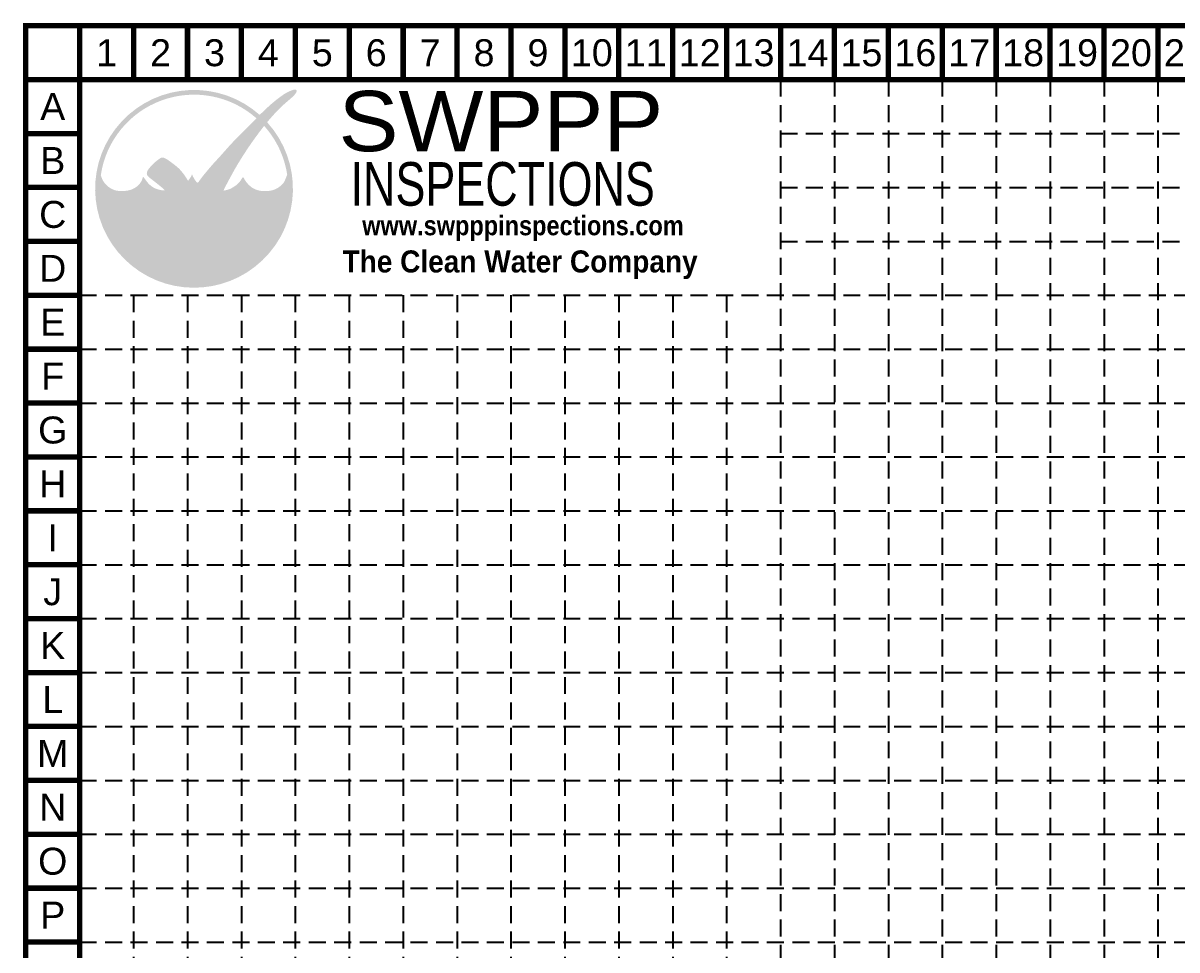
# Model space of a CAD drawing. Header units: inches. Extents: x 5726 to 10817, y 12055 to 15240.
# Drawn here: x 5726 to 7426, y 13874 to 15240 of the extents above; entities that cross this region are included whole.
import ezdxf
from ezdxf.enums import TextEntityAlignment as Align

# ---------------------------------------------------------------- set-up
doc = ezdxf.new("R2010")
doc.units = ezdxf.units.IN
doc.header["$LTSCALE"] = 100
doc.header["$MEASUREMENT"] = 0
doc.linetypes.add('HIDDEN', pattern=[0.375, 0.25, -0.125])
doc.layers.add('BASE', color=7, linetype='Continuous')
doc.layers.add('GRID', color=254, linetype='HIDDEN')
doc.styles.add('LOGO', font='', dxfattribs={"height": 25})
doc.styles.add('LOGO1', font='Rockeb.TTF', dxfattribs={"height": 25})
doc.styles.get("Standard").update_dxf_attribs({"font": 'ARIAL.TTF', "height": 25})
doc.styles.get('LOGO').set_extended_font_data('Rockwell', bold=True)

# ---------------------------------------------------------------- blocks, each defined once
blk = doc.blocks.new('block2')
at = {"layer": 'GRID'}
for p, q in [((6842.342544336413, 15156.28785976112), (6842.342544336413, 12138.32785976105)), ((6921.762544336413, 15156.28785976105), (6921.762544336413, 12138.32785976105)), ((7001.182544336413, 15156.28785976105), (7001.182544336413, 12138.32785976105)), ((7080.602544336413, 15156.28785976105), (7080.602544336413, 12138.32785976105)), ((7160.022544336412, 15156.28785976105), (7160.022544336412, 12138.32785976105)), ((7239.442544336413, 15156.28785976105), (7239.442544336413, 12138.32785976105)), ((7318.862544336413, 15156.28785976105), (7318.862544336413, 12138.32785976105)), ((7398.282544336413, 15156.28785976105), (7398.282544336413, 12138.32785976105)), ((6842.342544336413, 15076.86785976105), (10733.92254433641, 15076.86785976105)), ((6842.342544336413, 14997.44785976105), (10733.92254433641, 14997.44785976105)), ((6842.342544336413, 14918.02785976105), (10733.92254433641, 14918.02785976105)), ((5809.882544336413, 14838.60785976105), (10733.92254433641, 14838.60785976105)), ((5889.302544336413, 14838.60785976105), (5889.302544336413, 13011.94785976105)), ((5968.722544336413, 14838.60785976105), (5968.722544336413, 13011.94785976105)), ((6048.142544336412, 14838.60785976105), (6048.142544336411, 13011.94785976105)), ((6127.562544336413, 14838.60785976105), (6127.562544336413, 13011.94785976105)), ((6206.982544336413, 14838.60785976105), (6206.982544336413, 13011.94785976105)), ((6286.402544336413, 14838.60785976105), (6286.402544336413, 13011.94785976105)), ((6365.822544336414, 14838.60785976105), (6365.822544336414, 13011.94785976105)), ((6445.242544336413, 14838.60785976105), (6445.242544336412, 13011.94785976105)), ((6524.662544336413, 14838.60785976105), (6524.662544336412, 13011.94785976105)), ((6604.082544336414, 14838.60785976105), (6604.082544336414, 13011.94785976105)), ((6683.502544336414, 14838.60785976105), (6683.502544336414, 12138.32785976112)), ((6762.922544336413, 14838.60785976105), (6762.922544336413, 12138.32785976105)), ((5809.882544336413, 14759.18785976105), (10733.92254433641, 14759.18785976105)), ((5809.882544336413, 14679.76785976105), (10733.92254433641, 14679.76785976105)), ((5809.882544336413, 14600.34785976105), (10733.92254433641, 14600.34785976105)), ((5809.882544336413, 14520.92785976105), (10733.92254433641, 14520.92785976105)), ((5809.882544336413, 14441.50785976105), (10733.92254433641, 14441.50785976105)), ((5809.882544336413, 14362.08785976105), (10733.92254433641, 14362.08785976105)), ((5809.882544336413, 14282.66785976105), (10733.92254433641, 14282.66785976105)), ((5809.882544336413, 14203.24785976105), (10733.92254433641, 14203.24785976105)), ((5809.882544336413, 14123.82785976105), (10733.92254433641, 14123.82785976105)), ((5809.882544336413, 14044.40785976105), (10733.92254433641, 14044.40785976105)), ((5809.882544336413, 13964.98785976105), (10733.92254433641, 13964.98785976105)), ((5809.882544336413, 13885.56785976105), (10733.92254433641, 13885.56785976105))]:
    blk.add_line(p, q, dxfattribs=at)

msp = doc.modelspace()

# ---------------------------------------------------------------- hatches: boundary and pattern name
at = {"layer": 'BASE'}
h = msp.add_hatch(color=170, dxfattribs=at)
h.paths.add_polyline_path([(5968.402025366032, 14935.00495601596), (5966.783856859689, 14936.67458908238), (5965.552255032157, 14938.10905990629), (5964.532611784288, 14939.45705246185), (5963.436623310479, 14941.12932816807), (5962.244395436839, 14943.21245893074), (5961.234860472498, 14945.17730832723), (5960.553819490573, 14946.5579627744), (5959.868415918902, 14947.99819859547), (5959.189142680975, 14949.47353388278), (5958.526492700275, 14950.95948672861), (5957.575266431621, 14953.16281446335), (5956.508196577171, 14955.81885337049), (5955.735711409512, 14957.8624248398), (5955.264155882875, 14959.13199109128), (5954.799000683615, 14960.39260356861), (5954.329820386669, 14961.65773086989), (5953.846189566832, 14962.9408415925), (5953.337682799077, 14964.25540433418), (5952.795600971221, 14965.61160048584), (5952.218150222666, 14967.00646261135), (5951.605263005725, 14968.43373606796), (5950.956871772714, 14969.88716621278), (5950.272908975963, 14971.36049840302), (5949.553307067785, 14972.84747799584), (5948.797998500505, 14974.3418503484), (5948.006915726443, 14975.83736081788), (5947.181015843497, 14977.32746480619), (5946.325354531854, 14978.80445789453), (5945.44601211735, 14980.2603457087), (5944.549068925742, 14981.68713387469), (5943.640605282812, 14983.07682801833), (5942.726701514337, 14984.42143376562), (5941.813437946126, 14985.71295674236), (5940.906894903949, 14986.94340257453), (5940.010794444775, 14988.1078109562), (5939.119425550254, 14989.21335785424), (5938.224718933261, 14990.27025330363), (5937.318605306598, 14991.28870733947), (5936.393015383143, 14992.27892999678), (5935.567089339959, 14993.12137724385), (5933.134037826403, 14993.11087806194), (5930.340328629391, 14993.39886832894), (5928.057389117494, 14993.83316347396), (5926.487656573425, 14994.20253235457), (5924.919065989407, 14994.64956257688), (5923.379502836954, 14995.17422601028), (5921.137805294909, 14996.06784387819), (5918.313694134586, 14997.53284477361), (5915.712633025281, 14999.22459648289), (5913.410183206974, 15001.07484279457), (5911.373954966602, 15003.06713463401), (5909.605492818357, 15005.088207917), (5908.105722604956, 15007.01145089445), (5906.896299425726, 15008.67628408409), (5905.911950143071, 15010.06068937765), (5905.420897556933, 15010.74672501633), (5904.979139256947, 15011.34970610125), (5904.585010791468, 15011.86283623061), (5904.236847708844, 15012.27931900263), (5903.932985557369, 15012.59235801554), (5903.671759885372, 15012.79515686757), (5903.450523507021, 15012.88351403892), (5903.262698299865, 15012.86360753754), (5903.100723407285, 15012.74421025338), (5902.95703797267, 15012.53409507636), (5902.824081139411, 15012.2420348964), (5902.694292050893, 15011.87680260343), (5902.560109850505, 15011.44717108738), (5902.198690719531, 15010.24704745258), (5901.592261832773, 15008.51830967748), (5900.83167405585, 15006.84439151145), (5900.0357629472, 15005.4011764388), (5899.038744211514, 15003.90826856066), (5897.851542649413, 15002.40994654643), (5896.481444873593, 15000.93878210297), (5894.943853257786, 14999.53339250177), (5893.230485966224, 14998.20135426003), (5891.376216268823, 14996.9693233605), (5889.41271939767, 14995.85866987591), (5887.365952004005, 14994.88728507261), (5885.25714603905, 14994.07375325285), (5883.030675437428, 14993.40912498333), (5880.636904267586, 14992.88815316548), (5878.02773805073, 14992.50611035957), (5875.184804987593, 14992.2607390951), (5872.239454068329, 14992.16376261045), (5869.316394350987, 14992.2249991236), (5866.55072250685, 14992.45289827894), (5864.002034635201, 14992.85903616767), (5861.60547985274, 14993.46331443333), (5859.299495445149, 14994.28484915129), (5857.002906364112, 14995.35148584473), (5854.704216444231, 14996.66834457568), (5852.431845830497, 14998.23855005528), (5850.216935286686, 15000.06604063323), (5848.63756035899, 15001.6183325002), (5847.604621214138, 15002.73269651682), (5846.598561611758, 15003.95001953921), (5845.617174600518, 15005.30786424762), (5844.658253229042, 15006.84379332242), (5843.719590545978, 15008.59536944392), (5842.798979599964, 15010.60015529242), (5841.894213439651, 15012.89571354827), (5841.003085113682, 15015.51960689177, -0.5957293136125847), (6070.253717972678, 15099.42963671428), (6072.068195283186, 15101.28165133807), (6073.549312290917, 15102.78054936642), (6075.102028445022, 15104.33603941955, 37.93689005444305), (6086.025832297012, 15093.55072033797), (6085.406550295458, 15092.80652400699), (6084.144054554309, 15091.27118933865), (6082.870164170085, 15089.70207657708), (6081.62542209024, 15088.14838363215, -0.1464490997537612), (6115.591798801658, 15016.15409600036), (6114.986311146465, 15014.74386383005), (6114.446427641749, 15013.42780888134), (6113.959288294459, 15012.19944807955), (6113.512033111508, 15011.05229834998), (6112.829244557743, 15009.30983465009), (6112.061337614405, 15007.52190536607), (6111.212240643506, 15005.89973595605), (6110.236717734145, 15004.39335556046), (6109.157332846906, 15003.01412937312), (6107.967604475457, 15001.72005016813), (6106.646720816004, 15000.45807035545), (6105.234679158935, 14999.25868604388), (6103.729150386973, 14998.12255328698), (6102.142559122538, 14997.06428314975), (6100.488645281333, 14996.09897423758), (6098.766291192875, 14995.23054857882), (6096.97724235294, 14994.46359424325), (6095.123298311387, 14993.8023224524), (6093.21049740504, 14993.25129787058), (6091.230795767884, 14992.80347191471), (6089.206181864874, 14992.45682331958), (6087.144460087462, 14992.20602639564), (6085.046009279817, 14992.04667981007), (6082.941571251376, 14991.98931123614), (6080.786382577108, 14992.0451170076), (6078.560639874972, 14992.22732036563), (6076.24088792251, 14992.55002257185), (6073.872276198892, 14993.02173016454), (6071.508817129009, 14993.65085438394), (6069.209805616706, 14994.44425439547), (6067.04030878384, 14995.40342605912), (6064.967245709767, 14996.54779862151), (6062.98746724764, 14997.87215751092), (6061.081188099145, 14999.37848701884), (6059.226785005293, 15001.07010064913), (6057.457212502708, 15002.8989841039), (6055.837421728989, 15004.78540971237), (6054.43666081531, 15006.64138714759), (6053.352938273832, 15008.31849333859), (6052.612923482418, 15009.60915943958), (6052.210682906838, 15010.32777809854), (6051.850723335633, 15010.96368230172), (6051.526047548414, 15011.50303672023), (6051.229658324967, 15011.93200602464), (6050.95455844504, 15012.23675488571), (6050.69434620173, 15012.4080101639), (6050.445001941532, 15012.45474747864), (6050.203101524279, 15012.39050463907), (6049.965220809807, 15012.22881945438), (6049.727935657949, 15011.98322973371), (6049.487821928547, 15011.66727328626), (6049.241455481432, 15011.29448792118), (6048.985412176428, 15010.87841144762), (6048.716342298207, 15010.43067249465), (6048.027273164344, 15009.28183227326), (6047.039844370322, 15007.74713544341), (6045.749704190224, 15006.01098285631), (6044.380874979158, 15004.45311742623), (6043.13492837478, 15003.17899831659), (6041.755956594867, 15001.91301672579), (6040.253773905056, 15000.67988326956), (6038.605816926496, 14999.46923580521), (6036.803250376198, 14998.27831344288), (6034.796080078269, 14997.07840047896), (6032.559620442761, 14995.8684528171), (6030.06626628132, 14994.76300911522), (6027.774843632959, 14994.0212876585), (6025.984783199667, 14993.54381544529), (6023.959340766545, 14993.10933977108), (6021.764051766552, 14992.74118218972), (6021.256232395461, 14991.49520138544), (6020.691930521978, 14990.07749969878), (6020.054936149229, 14988.45404473319), (6019.349376694104, 14986.6374950737), (6018.584879991934, 14984.65320290369), (6017.771073877999, 14982.52652040626), (6016.917586187624, 14980.28279976493), (6016.034044756161, 14977.94739316324), (6015.130077418847, 14975.54565278394), (6014.21531201096, 14973.10293081063), (6013.299043096588, 14970.64406801535), (6012.389232154179, 14968.19185952379), (6011.493507390977, 14965.76858905002), (6010.619497014203, 14963.39654030893), (6009.774829231093, 14961.09799701459), (6008.967132248844, 14958.89524288142), (6008.204034274677, 14956.8105616238), (6007.493163515807, 14954.86623695609), (6006.839076197045, 14953.07853883081), (6006.234040613635, 14951.43968215315), (6005.667253078351, 14949.93586806632), (6004.838610013065, 14947.81169668598), (6003.820157777334, 14945.48366287532), (6002.768983044904, 14943.45878481124), (6001.603540688342, 14941.6028674786), (6000.359064664128, 14939.92077471571), (5999.064267057539, 14938.39525570021), (5997.706500856207, 14936.96318917624), (5996.358722500158, 14935.67261732677), (5994.990018589664, 14934.50420050043), (5993.579084125407, 14933.45363356796), (5992.126862214916, 14932.53306319444), (5990.604129951394, 14931.72514156403), (5989.055532743799, 14931.03645326033), (5987.149123857005, 14930.33006986155), (5984.934436680633, 14929.73276062163), (5982.919121008613, 14929.42558641627), (5981.027581857093, 14929.41080953763), (5979.207128834058, 14929.68579488554), (5977.41678699997, 14930.17239997351), (5975.299413540841, 14930.8885499096), (5973.463610319035, 14931.59939775246), (5971.652216013635, 14932.49381213393), (5970.001176973728, 14933.60855477517)])
h.paths.add_polyline_path([(5979.739152018059, 15008.36738421396), (5976.966559327691, 15013.22650323858), (5975.302988578061, 15016.72166639326), (5974.32192391588, 15014.24947763759), (5971.634631873601, 15009.81659857061), (5969.492611163178, 15007.39724381986), (5969.747336115346, 15006.97470554973), (5970.179939734056, 15006.2596589575), (5970.584062176731, 15005.60201219363), (5970.963223608739, 15005.00352402348), (5971.320944195306, 15004.46595321264), (5971.660610759522, 15003.98983272038), (5971.985076755604, 15003.57079228082), (5972.297062295611, 15003.20323582186), (5972.599287491557, 15002.88156727141), (5972.89447245551, 15002.60019055731), (5973.185337299486, 15002.35350960747), (5973.474602135503, 15002.13592834977), (5973.764987075633, 15001.94185071208), (5974.058705542172, 15001.76648005874), (5974.35594419865, 15001.60821749978), (5974.656383018782, 15001.46626358172), (5974.959701976383, 15001.339818851), (5975.265581045231, 15001.22808385412), (5975.573700199106, 15001.13025913758), (5975.883739411771, 15001.04554524785), (5976.195378657013, 15000.9731427314), (5976.508137907801, 15000.91243867293), (5976.820897133975, 15000.86356630977), (5977.13237630451, 15000.82684541751), (5977.441295388454, 15000.80259577167), (5977.746374354808, 15000.79113714782), (5978.046333172549, 15000.79278932149), (5978.339891810742, 15000.80787206824), (5978.62577023839, 15000.83670516362), (5978.903195101871, 15000.87955508725), (5979.173419757194, 15000.93647513505), (5979.438204237739, 15001.00746530704), (5979.699308576822, 15001.09252560322), (5979.958492807845, 15001.19165602355), (5980.217516964156, 15001.30485656808), (5980.478141079146, 15001.43212723676), (5980.742125186203, 15001.57346802965), (5981.010855983448, 15001.72901218895), (5981.284226828376, 15001.89942592597), (5981.561757743181, 15002.08550869414), (5981.842968750188, 15002.28805994709), (5982.127379871607, 15002.50787913826), (5982.414511129683, 15002.74576572119), (5982.703882546682, 15003.00251914938), (5982.995014144863, 15003.27893887636), (5983.28798595747, 15003.57617077671), (5983.585118061679, 15003.89674640931), (5983.781782335325, 15004.12097000446), (5981.743963198572, 15005.85257745979)], flags=17)
msp.add_hatch(color=240, dxfattribs=at).paths.add_polyline_path([(6100.28229954198, 15127.05118591021), (6103.241686122096, 15129.30514231084), (6105.76273509357, 15131.18408100607), (6107.894808413442, 15132.73125176339), (6109.687268038758, 15133.98990435035), (6111.189475926557, 15135.00328853446), (6112.450794033886, 15135.81465408326), (6113.520584317788, 15136.46725076424), (6114.448208735302, 15137.00432834496), (6115.276682327711, 15137.46340725903), (6116.02363247322, 15137.85909060454), (6116.700339634281, 15138.20025214564), (6117.318084273329, 15138.49576564652), (6117.888146852822, 15138.75450487136), (6118.421807835194, 15138.98534358434), (6118.930347682897, 15139.19715554963), (6119.425046858379, 15139.39881453141), (6119.914879070008, 15139.59742220801), (6120.399591009885, 15139.79299191441), (6120.876622616036, 15139.98376489971), (6121.343413826491, 15140.16798241304), (6121.797404579273, 15140.34388570351), (6122.236034812412, 15140.50971602025), (6122.656744463935, 15140.66371461237), (6123.056973471867, 15140.804122729), (6123.434961794629, 15140.92960798421), (6123.792149472215, 15141.04054345193), (6124.130776565007, 15141.13772857101), (6124.45308313339, 15141.22196278034), (6124.761309237751, 15141.29404551879), (6125.057694938475, 15141.35477622523), (6125.344480295943, 15141.40495433854), (6125.623905370545, 15141.44537929758), (6125.897676870259, 15141.47677059736), (6126.165368093457, 15141.4995279573), (6126.426018986104, 15141.51397115294), (6126.67866949417, 15141.52041995986), (6126.922359563622, 15141.51919415358), (6127.156129140425, 15141.51061350968), (6127.379018170549, 15141.49499780368), (6127.590066599958, 15141.47266681114), (6127.788501054528, 15141.44386036372), (6127.97429487978, 15141.40849851754), (6128.147608101143, 15141.36642138482), (6128.308600744046, 15141.31746907779), (6128.457432833917, 15141.26148170866), (6128.594264396179, 15141.19829938967), (6128.71925545627, 15141.12776223305), (6128.832566039612, 15141.04971035101), (6128.934409505231, 15140.96390390946), (6129.025212546549, 15140.86978328898), (6129.105455190577, 15140.76670892382), (6129.175617464341, 15140.65404124827), (6129.23617939485, 15140.53114069655), (6129.28762100912, 15140.39736770294), (6129.33042233417, 15140.25208270171), (6129.365063397016, 15140.0946461271), (6129.391810882073, 15139.92481814013), (6129.410078103336, 15139.74395780887), (6129.419065032203, 15139.55382392809), (6129.417971640068, 15139.35617529262), (6129.405997898332, 15139.15277069726), (6129.382343778383, 15138.94536893681), (6129.346209251621, 15138.73572880608), (6129.296794289439, 15138.52560909988), (6129.233325525927, 15138.31594251642), (6129.155136245948, 15138.10435736751), (6129.061586397056, 15137.88765586837), (6128.952035926804, 15137.66264023423), (6128.825844782752, 15137.42611268031), (6128.682372912454, 15137.17487542183), (6128.520980263457, 15136.90573067401), (6128.341026783328, 15136.61548065207), (6128.141765756526, 15136.30175366296), (6127.922023815156, 15135.96548238046), (6127.680520928228, 15135.60842557012), (6127.415977064759, 15135.23234199745), (6127.127112193762, 15134.83899042798), (6126.812646284249, 15134.43012962722), (6126.471299305238, 15134.0075183607), (6126.101791225739, 15133.57291539394), (6125.700468579328, 15133.12544134418), (6125.254184157835, 15132.65366423552), (6124.747417317646, 15132.14351394379), (6124.16464741515, 15131.58092034482), (6123.490353806745, 15130.9518133144), (6122.709015848809, 15130.24212272839), (6121.805112897739, 15129.43777846259), (6120.763124309925, 15128.52471039283), (6119.574587726721, 15127.49432022459), (6118.259273929318, 15126.35989698194), (6116.844011983891, 15125.14020151861), (6115.355630956596, 15123.85399468834), (6113.8209599136, 15122.52003734486), (6112.266827921067, 15121.1570903419), (6110.720064045157, 15119.78391453319), (6109.207497352037, 15118.41927077247), (6107.749902678187, 15117.07741606616), (6106.343837941345, 15115.75459203154), (6104.979806829567, 15114.44253643853), (6103.648313030908, 15113.13298705712), (6102.339860233428, 15111.81768165724), (6101.044952125177, 15110.48835800886), (6099.754092394215, 15109.13675388195), (6098.457784728595, 15107.75460704644), (6097.148853554608, 15106.33605393056), (6095.829406251449, 15104.88482559558), (6094.503870936555, 15103.40705176102), (6093.17667572736, 15101.9088621464), (6091.85224874129, 15100.39638647127), (6090.535018095786, 15098.87575445514), (6089.229411908271, 15097.35309581753), (6087.939858296185, 15095.83454027799), (6086.668276505383, 15094.3227508855), (6085.406550295439, 15092.80652400694), (6084.144054554348, 15091.27118933869), (6082.870164170105, 15089.70207657709), (6081.574254030707, 15088.08451541849), (6080.245699024156, 15086.40383555926), (6078.873874038442, 15084.64536669574), (6077.448153961568, 15082.7944385243), (6075.961919527425, 15080.8418505333), (6074.424574853506, 15078.80028137915), (6072.849529903201, 15076.68787951025), (6071.250194639903, 15074.52279337503), (6069.639979026998, 15072.32317142189), (6068.032293027878, 15070.10716209926), (6066.440546605933, 15067.89291385554), (6064.878149724555, 15065.69857513916), (6063.354871337529, 15063.53722923582), (6061.865916360247, 15061.40169878037), (6060.402848698499, 15059.27974124497), (6058.957232258068, 15057.15911410177), (6057.520630944748, 15055.02757482293), (6056.084608664322, 15052.87288088061), (6054.640729322582, 15050.68278974696), (6053.180556825315, 15048.4450588941), (6051.699123683667, 15046.15260709947), (6050.205336830212, 15043.8189983614), (6048.711571802888, 15041.46295798349), (6047.230204139625, 15039.10321126933), (6045.773609378358, 15036.7584835225), (6044.354163057018, 15034.44750004661), (6042.984240713543, 15032.18898614525), (6041.676217885862, 15030.00166712202), (6040.438387940253, 15027.89832849358), (6039.262715556372, 15025.86799662901), (6038.137083242215, 15023.89375811047), (6037.049373505777, 15021.9586995201), (6035.987468855054, 15020.04590744006), (6034.939251798045, 15018.13846845249), (6033.892604842746, 15016.21946913957), (6032.835410497155, 15014.27199608342), (6031.760309796344, 15012.28681759285), (6030.678977883704, 15010.28542888316), (6029.607848429698, 15008.29700689631), (6028.563355104794, 15006.35072857423), (6027.561931579456, 15004.47577085887), (6026.620011524153, 15002.70131069219), (6025.754028609348, 15001.05652501611), (6024.98041650551, 14999.57059077259), (6024.308974158877, 14998.2593538455), (6023.722961618788, 14997.08533588646), (6023.199004210357, 14995.99772748897), (6022.713727258695, 14994.94571924659), (6022.243756088914, 14993.87850175285), (6021.765716026129, 14992.74526560127), (6021.256232395449, 14991.49520138541), (6020.69193052199, 14990.07749969877), (6020.05493614923, 14988.4540447332), (6019.349376694108, 14986.63749507373), (6018.584879991932, 14984.65320290366), (6017.77107387801, 14982.52652040632), (6016.917586187645, 14980.28279976504), (6016.034044756147, 14977.94739316312), (6015.130077418819, 14975.54565278391), (6014.215312010972, 14973.1029308107), (6013.299043096564, 14970.64406801534), (6012.389232154153, 14968.19185952367), (6011.493507390962, 14965.76858905008), (6010.619497014203, 14963.39654030893), (6009.774829231093, 14961.09799701459), (6008.967132248844, 14958.89524288142), (6008.204034274677, 14956.8105616238), (6007.493163515807, 14954.86623695609), (6006.839076197047, 14953.07853883082), (6006.234040613623, 14951.43968215313), (6005.667253078353, 14949.93586806631), (6005.127909904067, 14948.55329771366), (6004.605207403582, 14947.27817223848), (6004.088341889722, 14946.09669278405), (6003.566509675309, 14944.99506049367), (6003.02890707317, 14943.95947651066), (6002.467031299511, 14942.97793951268), (6001.881583184085, 14942.04563831506), (6001.275564460036, 14941.15955926752), (6000.651976860505, 14940.31668871976), (6000.01382211863, 14939.5140130215), (5999.364101967551, 14938.74851852245), (5998.705818140414, 14938.01719157234), (5998.041972370354, 14937.31701852085), (5997.374772758659, 14936.64554129115), (5996.703252879181, 14936.00252409998), (5996.025652673916, 14935.38828673757), (5995.340212084866, 14934.80314899407), (5994.645171054022, 14934.24743065969), (5993.938769523385, 14933.72145152463), (5993.21924743495, 14933.22553137907), (5992.484844730717, 14932.7599900132), (5991.734841390687, 14932.32506727089), (5990.972677546893, 14931.92068321068), (5990.202833369374, 14931.54667794482), (5989.42978902817, 14931.20289158552), (5988.658024693315, 14930.889164245), (5987.892020534853, 14930.6053360355), (5987.136256722818, 14930.35124706923), (5986.395213427251, 14930.12673745842), (5985.672357451091, 14929.93178055511), (5984.967102128861, 14929.76688267059), (5984.277847427991, 14929.63268335595), (5983.602993315902, 14929.5298221623), (5982.940939760023, 14929.45893864072), (5982.290086727779, 14929.42067234234), (5981.648834186594, 14929.41566281823), (5981.015582103895, 14929.4445496195), (5980.388757105697, 14929.50730609331), (5979.766892452359, 14929.60124077106), (5979.148548062833, 14929.72299598016), (5978.532283856071, 14929.86921404808), (5977.91665975102, 14930.03653730228), (5977.300235666637, 14930.22160807019), (5976.681571521868, 14930.42106867926), (5976.059227235663, 14930.63156145693), (5975.432429421587, 14930.85079466136), (5974.803071471633, 14931.08074027348), (5974.173713472411, 14931.32443620496), (5973.546915510527, 14931.58492036743), (5972.925237672588, 14931.86523067252), (5972.311240045202, 14932.16840503189), (5971.707482714978, 14932.4974813572), (5971.116525768521, 14932.85549756007), (5970.540289272837, 14933.24455885883), (5969.978133216547, 14933.6630396985), (5969.428777568657, 14934.10838183074), (5968.890942298182, 14934.57802700722), (5968.363347374137, 14935.06941697965), (5967.844712765534, 14935.57999349968), (5967.333758441389, 14936.107198319), (5966.829204370712, 14936.64847318929), (5966.329130494712, 14937.20421780559), (5965.829056643342, 14937.78666363634), (5965.323862618759, 14938.41100009336), (5964.808428223112, 14939.09241658846), (5964.277633258553, 14939.84610253343), (5963.726357527232, 14940.68724734011), (5963.149480831297, 14941.6310404203), (5962.541882972904, 14942.69267118579), (5961.901045941097, 14943.88071716182), (5961.234860472488, 14945.17730832725), (5960.553819490589, 14946.55796277437), (5959.868415918916, 14947.99819859545), (5959.189142680973, 14949.47353388278), (5958.52649270027, 14950.95948672862), (5957.890958900321, 14952.43157522528), (5957.293034204633, 14953.86531746501), (5956.739725145287, 14955.24255662434), (5956.22409268861, 14956.5704362167), (5955.735711409507, 14957.86242483977), (5955.264155882878, 14959.13199109121), (5954.799000683621, 14960.3926035687), (5954.32982038664, 14961.6577308699), (5953.846189566831, 14962.9408415925), (5953.337682799096, 14964.25540433416), (5952.795600971237, 14965.6116004858), (5952.218150222675, 14967.00646261134), (5951.605263005727, 14968.43373606795), (5950.956871772714, 14969.88716621279), (5950.272908975959, 14971.36049840304), (5949.553307067778, 14972.84747799586), (5948.797998500499, 14974.34185034841), (5948.006915726437, 14975.83736081788), (5947.181015843492, 14977.3274648062), (5946.325354531872, 14978.80445789451), (5945.446012117362, 14980.26034570869), (5944.549068925748, 14981.68713387467), (5943.640605282812, 14983.07682801834), (5942.726701514347, 14984.4214337656), (5941.81343794613, 14985.71295674237), (5940.90689490395, 14986.94340257454), (5940.01079444477, 14988.10781095621), (5939.119425550255, 14989.21335785424), (5938.224718933249, 14990.27025330364), (5937.318605306598, 14991.28870733948), (5936.393015383139, 14992.27892999679), (5935.439879875721, 14993.2511313106), (5934.451129497186, 14994.21552131598), (5933.418694960374, 14995.18231004794), (5932.337074877971, 14996.15953379744), (5931.211039461991, 14997.14653387907), (5930.047926824296, 14998.14047786333), (5928.855075076743, 14999.13853332071), (5927.639822331192, 15000.13786782174), (5926.409506699497, 15001.13564893689), (5925.171466293518, 15002.12904423668), (5923.93303922511, 15003.11522129159), (5922.702115844955, 15004.09053684443), (5921.488795459006, 15005.04810432718), (5920.303729612035, 15005.98022634409), (5919.15756984882, 15006.87920549944), (5918.060967714135, 15007.73734439749), (5917.024574752753, 15008.54694564253), (5916.059042509453, 15009.30031183881), (5915.175022529003, 15009.98974559059), (5914.3801643767, 15010.61019144997), (5913.670109699888, 15011.16716176029), (5913.037498166428, 15011.66881081269), (5912.474969444185, 15012.12329289832), (5911.975163201024, 15012.53876230837), (5911.530719104801, 15012.92337333395), (5911.134276823384, 15013.28528026624), (5910.778476024636, 15013.63263739639), (5910.456996430845, 15013.97263968646), (5910.167677982027, 15014.30864478216), (5909.909400672624, 15014.64305100011), (5909.681044497074, 15014.97825665694), (5909.481489449823, 15015.31666006926), (5909.309615525312, 15015.66065955369), (5909.164302717983, 15016.01265342687), (5909.044431022277, 15016.3750400054), (5908.948960424824, 15016.74941816704), (5908.877170880989, 15017.13418903403), (5908.828422338333, 15017.52695428977), (5908.802074744406, 15017.92531561762), (5908.797488046768, 15018.32687470096), (5908.814022192971, 15018.72923322318), (5908.851037130567, 15019.12999286765), (5908.907892807119, 15019.52675531775), (5908.984589202091, 15019.9184013615), (5909.083686422623, 15020.30892820547), (5909.208384607766, 15020.70361216087), (5909.361883896572, 15021.1077295389), (5909.547384428094, 15021.52655665078), (5909.768086341383, 15021.9653698077), (5910.027189775493, 15022.42944532089), (5910.327894869475, 15022.92405950154), (5910.672767289641, 15023.45335772086), (5911.061834811339, 15024.01696158998), (5911.494490737183, 15024.61336178001), (5911.970128369777, 15025.24104896207), (5912.48814101173, 15025.8985138073), (5913.047921965655, 15026.58424698679), (5913.648864534155, 15027.29673917169), (5914.290362019845, 15028.0344810331), (5914.971151032311, 15028.79522561581), (5915.687341409061, 15029.57377545924), (5916.434386294584, 15030.36419547649), (5917.207738833368, 15031.16055058065), (5918.002852169901, 15031.95690568481), (5918.815179448668, 15032.74732570206), (5919.640173814161, 15033.5258755455), (5920.473288410866, 15034.28662012821), (5921.309379699789, 15035.02393561977), (5922.14091740799, 15035.73344321579), (5922.959774579055, 15036.41107536834), (5923.757824256564, 15037.0527645295), (5924.526939484096, 15037.65444315134), (5925.258993305234, 15038.21204368597), (5925.945858763558, 15038.72149858546), (5926.579408902651, 15039.17874030188), (5927.154097972639, 15039.58112535981), (5927.674705049844, 15039.93170657374), (5928.148590417134, 15040.23496083063), (5928.583114357379, 15040.49536501749), (5928.985637153443, 15040.71739602127), (5929.363519088203, 15040.90553072895), (5929.724120444517, 15041.06424602751), (5930.074801505263, 15041.19801880393), (5930.421695835384, 15041.31052650142), (5930.766030128169, 15041.4022487882), (5931.107804358982, 15041.47286588872), (5931.447018503184, 15041.52205802742), (5931.783672536148, 15041.54950542875), (5932.117766433234, 15041.55488831716), (5932.449300169807, 15041.53788691711), (5932.778273721239, 15041.49818145305), (5933.105007080901, 15041.4357985705), (5933.431100314212, 15041.35215059926), (5933.75847350461, 15041.24899629022), (5934.08904673552, 15041.12809439426), (5934.424740090377, 15040.99120366226), (5934.76747365261, 15040.84008284509), (5935.119167505652, 15040.67649069365), (5935.481741732935, 15040.50218595881), (5935.858023121899, 15040.31748840391), (5936.254465276037, 15040.11696184218), (5936.678428502853, 15039.8937310993), (5937.137273109848, 15039.64092100096), (5937.638359404527, 15039.35165637285), (5938.189047694391, 15039.01906204064), (5938.796698286945, 15038.63626283003), (5939.468671489687, 15038.1963835667), (5940.209806782632, 15037.69482650834), (5941.014860335799, 15037.1361036406), (5941.876067491722, 15036.52700438115), (5942.785663592933, 15035.87431814762), (5943.735883981958, 15035.1848343577), (5944.71896400133, 15034.46534242903), (5945.727138993583, 15033.72263177926), (5946.752644301242, 15032.96349182607), (5947.78818412213, 15032.19339582422), (5948.828338075231, 15031.41255237699), (5949.868154634816, 15030.61985392478), (5950.902682275162, 15029.814192908), (5951.926969470541, 15028.99446176704), (5952.936064695226, 15028.1595529423), (5953.925016423492, 15027.30835887418), (5954.88887312961, 15026.43977200309), (5955.824027844695, 15025.55274847318), (5956.732251827213, 15024.64649924365), (5957.616660892477, 15023.72029897746), (5958.48037085579, 15022.77342233757), (5959.326497532465, 15021.80514398696), (5960.158156737805, 15020.81473858856), (5960.978464287122, 15019.80148080535), (5961.790535995724, 15018.76464530027), (5962.596115001844, 15017.70514656457), (5963.391453735441, 15016.6304584024), (5964.171431949394, 15015.54969444622), (5964.930929396583, 15014.47196832849), (5965.664825829893, 15013.40639368163), (5966.368001002204, 15012.36208413809), (5967.035334666401, 15011.34815333033), (5967.661706575362, 15010.37371489078), (5968.243436550703, 15009.44665664073), (5968.782604688968, 15008.56996315687), (5969.282731155429, 15007.7453932047), (5969.747336115362, 15006.97470554975), (5970.179939734044, 15006.25965895755), (5970.584062176743, 15005.60201219362), (5970.963223608739, 15005.00352402348), (5971.320944195309, 15004.46595321264), (5971.660610759513, 15003.98983272037), (5971.985076755602, 15003.57079228082), (5972.297062295606, 15003.20323582186), (5972.599287491563, 15002.88156727141), (5972.894472455509, 15002.60019055731), (5973.185337299479, 15002.35350960747), (5973.474602135509, 15002.13592834977), (5973.764987075634, 15001.94185071209), (5974.05870554218, 15001.76648005874), (5974.355944198638, 15001.6082174998), (5974.656383018782, 15001.46626358172), (5974.959701976389, 15001.33981885099), (5975.265581045238, 15001.22808385412), (5975.573700199107, 15001.13025913758), (5975.883739411772, 15001.04554524784), (5976.195378657013, 15000.9731427314), (5976.508137907811, 15000.91243867292), (5976.820897133974, 15000.86356630977), (5977.132376304517, 15000.82684541751), (5977.441295388453, 15000.80259577167), (5977.746374354793, 15000.79113714782), (5978.046333172555, 15000.79278932149), (5978.33989181075, 15000.80787206824), (5978.625770238392, 15000.83670516362), (5978.903195101886, 15000.87955508725), (5979.17341975721, 15000.93647513506), (5979.438204237729, 15001.00746530704), (5979.699308576816, 15001.09252560322), (5979.958492807837, 15001.19165602355), (5980.21751696416, 15001.30485656807), (5980.478141079155, 15001.43212723677), (5980.742125186189, 15001.57346802965), (5981.010855983445, 15001.72901218895), (5981.284226828361, 15001.89942592595), (5981.56175774319, 15002.08550869416), (5981.842968750187, 15002.28805994709), (5982.127379871596, 15002.50787913826), (5982.41451112968, 15002.74576572118), (5982.703882546685, 15003.00251914938), (5982.995014144864, 15003.27893887636), (5983.287985957465, 15003.57617077672), (5983.585118061685, 15003.89674640932), (5983.889290545725, 15004.24354375411), (5984.203383497778, 15004.61944079104), (5984.530277006041, 15005.02731550005), (5984.872851158708, 15005.4700458611), (5985.233986043972, 15005.95050985411), (5985.616561750035, 15006.47158545905), (5986.023298364292, 15007.03545780883), (5986.456275970971, 15007.64154064827), (5986.917414653502, 15008.28855487518), (5987.408634495318, 15008.97522138736), (5987.931855579851, 15009.70026108262), (5988.488997990528, 15010.46239485875), (5989.081981810787, 15011.26034361356), (5989.712727124053, 15012.09282824485), (5990.382769724452, 15012.95901099143), (5991.092108248879, 15013.85981945619), (5991.840357044917, 15014.79662258304), (5992.627130460155, 15015.77078931587), (5993.452042842177, 15016.78368859857), (5994.31470853857, 15017.83668937506), (5995.214741896918, 15018.93116058923), (5996.151757264808, 15020.06847118498), (5997.125828492233, 15021.24965205533), (5998.138867438824, 15022.47438188979), (5999.193245466617, 15023.74200132699), (6000.291333937649, 15025.05185100557), (6001.435504213958, 15026.40327156414), (6002.62812765758, 15027.79560364135), (6003.871575630554, 15029.22818787582), (6005.168219494915, 15030.70036490618), (6006.517811029777, 15032.20989476864), (6007.90962368255, 15033.74821508973), (6009.330311317722, 15035.30518289359), (6010.766527799778, 15036.87065520432), (6012.204926993204, 15038.43448904604), (6013.632162762486, 15039.98654144289), (6015.034888972113, 15041.51666941896), (6016.399759486566, 15043.01472999838), (6017.717288471763, 15044.47362356851), (6018.993431299311, 15045.89842396975), (6020.238003642247, 15047.29724840572), (6021.460821173608, 15048.67821408005), (6022.671699566427, 15050.04943819637), (6023.880454493747, 15051.41903795834), (6025.096901628598, 15052.79513056956), (6026.330856644019, 15054.18583323368), (6027.591067518755, 15055.59818912674), (6028.882011454397, 15057.03494531447), (6030.207097958233, 15058.49777483503), (6031.569736537569, 15059.98835072656), (6032.973336699699, 15061.50834602721), (6034.421307951917, 15063.05943377513), (6035.917059801522, 15064.64328700846), (6037.464001755807, 15066.26157876536), (6039.062717532328, 15067.91383170322), (6040.702487689637, 15069.5909669564), (6042.369766996547, 15071.2817552785), (6044.051010221869, 15072.97496742313), (6045.732672134407, 15074.65937414389), (6047.401207502978, 15076.32374619438), (6049.043071096388, 15077.95685432823), (6050.644717683449, 15079.54746929901), (6052.196073040187, 15081.08766616621), (6053.700946971495, 15082.58273721272), (6055.166620289493, 15084.04127902732), (6056.600373806285, 15085.47188819875), (6058.009488333988, 15086.88316131579), (6059.401244684711, 15088.2836949672), (6060.782923670568, 15089.68208574175), (6062.161806103672, 15091.08693022819), (6063.544359173417, 15092.50524481796), (6064.933795578317, 15093.93772511318), (6066.332514394179, 15095.38348651861), (6067.742914696801, 15096.84164443904), (6069.167395561984, 15098.31131427926), (6070.608356065532, 15099.79161144403), (6072.068195283237, 15101.28165133815), (6073.549312290908, 15102.78054936639), (6075.052799700583, 15104.28672272886), (6076.574524269274, 15105.79579580693), (6078.109046290229, 15107.30269477731), (6079.650926056708, 15108.8023458167), (6081.194723861957, 15110.28967510179), (6082.734999999228, 15111.75960880931), (6084.266314761778, 15113.20707311593), (6085.783228442853, 15114.62699419837), (6087.287205564991, 15116.01950377614), (6088.807327567863, 15117.40555574), (6090.379580120426, 15118.81130952348), (6092.039948891628, 15120.26292456018), (6093.824419550434, 15121.78656028364), (6095.768977765791, 15123.40837612742), (6097.909609206655, 15125.15453152509)])

# ---------------------------------------------------------------- linework, layer by layer
at = {"layer": 'BASE', "const_width": 7.941999999999999}
for points in [[(5730.462544336413, 12058.90785976112), (10813.34254433641, 12058.90785976112), (10813.34254433641, 15235.70785976112), (5730.462544336413, 15235.70785976112)], [(5809.882544336412, 12138.32785976112), (10733.92254433642, 12138.32785976112), (10733.92254433642, 15156.28785976112), (5809.882544336412, 15156.28785976112)]]:
    msp.add_lwpolyline(points, close=True, dxfattribs=at)
for points in [[(5809.882544336412, 15156.28785976112), (5809.882544336412, 15235.70785976112)], [(5889.302544336413, 15156.28785976112), (5889.302544336413, 15235.70785976112)], [(5968.722544336413, 15156.28785976112), (5968.722544336413, 15235.70785976112)], [(6048.142544336412, 15156.28785976112), (6048.142544336412, 15235.70785976112)], [(6127.562544336413, 15156.28785976112), (6127.562544336413, 15235.70785976112)], [(6206.982544336413, 15156.28785976112), (6206.982544336413, 15235.70785976112)], [(6286.402544336413, 15156.28785976112), (6286.402544336413, 15235.70785976112)], [(6365.822544336414, 15156.28785976112), (6365.822544336414, 15235.70785976112)], [(6445.242544336414, 15156.28785976112), (6445.242544336414, 15235.70785976112)], [(6524.662544336414, 15156.28785976112), (6524.662544336414, 15235.70785976112)], [(6604.082544336413, 15156.28785976112), (6604.082544336413, 15235.70785976112)], [(6683.502544336414, 15156.28785976112), (6683.502544336414, 15235.70785976112)], [(6762.922544336417, 15156.28785976112), (6762.922544336417, 15235.70785976112)], [(6842.342544336417, 15156.28785976112), (6842.342544336417, 15235.70785976112)], [(6921.762544336417, 15156.28785976112), (6921.762544336417, 15235.70785976112)], [(7001.182544336417, 15156.28785976112), (7001.182544336417, 15235.70785976112)], [(7080.602544336417, 15156.28785976112), (7080.602544336417, 15235.70785976112)], [(7160.022544336416, 15156.28785976112), (7160.022544336416, 15235.70785976112)], [(7239.442544336417, 15156.28785976112), (7239.442544336417, 15235.70785976112)], [(7318.862544336417, 15156.28785976112), (7318.862544336417, 15235.70785976112)], [(7398.282544336415, 15156.28785976112), (7398.282544336415, 15235.70785976112)], [(5809.882544336412, 15156.28785976112), (5730.462544336413, 15156.28785976112)], [(5809.882544336412, 15076.86785976112), (5730.462544336413, 15076.86785976112)], [(5809.882544336412, 14997.44785976112), (5730.462544336413, 14997.44785976112)], [(5809.882544336412, 14918.02785976112), (5730.462544336413, 14918.02785976112)], [(5809.882544336412, 14838.60785976112), (5730.462544336413, 14838.60785976112)], [(5809.882544336412, 14759.18785976112), (5730.462544336413, 14759.18785976112)], [(5809.882544336412, 14679.76785976112), (5730.462544336413, 14679.76785976112)], [(5809.882544336412, 14600.34785976112), (5730.462544336413, 14600.34785976112)], [(5809.882544336412, 14520.92785976112), (5730.462544336413, 14520.92785976112)], [(5809.882544336412, 14441.50785976112), (5730.462544336413, 14441.50785976112)], [(5809.882544336412, 14362.08785976112), (5809.882544336412, 14441.50785976112)], [(5809.882544336412, 14362.08785976112), (5730.462544336413, 14362.08785976112)], [(5809.882544336412, 14282.66785976112), (5730.462544336413, 14282.66785976112)], [(5809.882544336412, 14203.24785976112), (5730.462544336413, 14203.24785976112)], [(5809.882544336412, 14123.82785976112), (5730.462544336413, 14123.82785976112)], [(5809.882544336412, 14044.40785976112), (5730.462544336413, 14044.40785976112)], [(5809.882544336412, 13964.98785976112), (5730.462544336413, 13964.98785976112)], [(5809.882544336412, 13885.56785976112), (5730.462544336413, 13885.56785976112)]]:
    msp.add_lwpolyline(points, dxfattribs=at)

# ---------------------------------------------------------------- block references
at = {"layer": 'GRID', "color": 84}
msp.add_blockref('block2', (0, 0), dxfattribs=at)

# ---------------------------------------------------------------- texts
at = {"layer": 'BASE'}
for s, p in [('1', (5849.592544336412, 15195.99785976105)), ('2', (5929.012544336412, 15195.99785976105)), ('3', (6008.432544336413, 15195.99785976105)), ('4', (6087.852544336414, 15195.99785976105)), ('5', (6167.272544336412, 15195.99785976105)), ('6', (6246.692544336413, 15195.99785976105)), ('7', (6326.112544336413, 15195.99785976105)), ('8', (6405.532544336413, 15195.99785976105)), ('9', (6484.952544336414, 15195.99785976105)), ('10', (6564.372544336413, 15195.99785976105)), ('11', (6643.792544336413, 15195.99785976105)), ('12', (6723.212544336413, 15195.99785976105)), ('13', (6802.632544336413, 15195.99785976105)), ('14', (6882.052544336413, 15195.99785976105)), ('15', (6961.472544336413, 15195.99785976105)), ('16', (7040.892544336413, 15195.99785976105)), ('17', (7120.312544336413, 15195.99785976105)), ('18', (7199.732544336413, 15195.99785976105)), ('19', (7279.152544336413, 15195.99785976105)), ('20', (7358.572544336414, 15195.99785976105)), ('21', (7437.992544336413, 15195.99785976105)), ('A', (5770.172544336413, 15116.57785976105)), ('B', (5770.172544336413, 15037.15785976105)), ('C', (5770.172544336413, 14957.73785976105)), ('D', (5770.172544336413, 14878.31785976105)), ('E', (5770.172544336413, 14798.89785976105)), ('F', (5770.172544336413, 14719.47785976105)), ('G', (5770.172544336413, 14640.05785976105)), ('H', (5770.172544336413, 14560.63785976105)), ('I', (5770.172544336413, 14481.21785976105)), ('J', (5770.172544336413, 14401.79785976105)), ('K', (5770.172544336413, 14322.37785976105)), ('L', (5770.172544336413, 14242.95785976105)), ('M', (5770.172544336413, 14163.53785976105)), ('N', (5770.172544336413, 14084.11785976105)), ('O', (5770.172544336413, 14004.69785976105)), ('P', (5770.172544336413, 13925.27785976105))]:
    msp.add_text(s, height=39.71, dxfattribs=at).set_placement(p, align=Align.MIDDLE_CENTER)
for s, height, style, width, p in [('SWPPP', 88.8413087815667, 'LOGO1', 1.115, (6191.157752346155, 15050.87415288072)), ('INSPECTIONS', 64.21107, 'LOGO1', 0.77, (6208.930782860844, 14970.58346835338)), ('www.swpppinspections.com', 28.7902067669953, 'LOGO', 0.9, (6226.115989423195, 14927.00246889647))]:
    msp.add_text(s, height=height, dxfattribs=dict(at, style=style, width=width)).set_placement(p)
at = {"layer": 'BASE', "color": 170, "style": 'LOGO', "width": 0.95}
msp.add_text('The Clean Water Company', height=32.50473043455285, dxfattribs=at).set_placement((6197.089767880544, 14872.17157820107))

doc.saveas('drawing.dxf')
